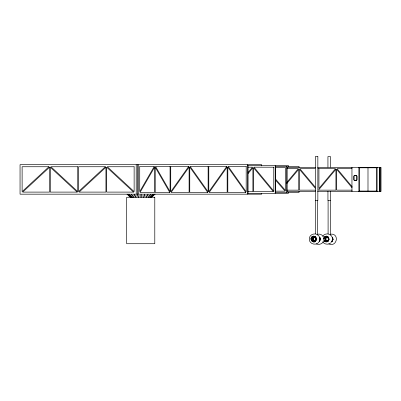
<?xml version="1.0" encoding="UTF-8"?>
<svg xmlns="http://www.w3.org/2000/svg" width="401" height="401" viewBox="0 0 401 401"><rect width="100%" height="100%" fill="white"/><g stroke="black" fill="none" stroke-linecap="round" stroke-linejoin="round"><path stroke-width="0.6" d="M315.562 237.783L315.863 237.382L314.399 236.695C311.662 236.76 311.667 241.342 314.399 241.412L314.429 240.846C316.499 240.78 316.509 237.322 314.429 237.262C312.364 237.312 312.374 240.79 314.429 240.846M314.83 236.695L314.8 237.262L315.402 237.407M328.183 237.783L328.489 237.382L327.026 236.695C324.284 236.76 324.294 241.342 327.026 241.412L327.056 240.846C329.126 240.78 329.136 237.322 327.056 237.262C324.99 237.312 325 240.79 327.056 240.846M327.457 236.695L327.427 237.262L328.028 237.407M328.845 239.041C329.111 241.933 324.805 243.031 323.873 240.179L325.296 241.768C329.191 243.302 330.334 236.234 326.299 236.104L324.434 236.981L323.667 239.041L324.444 237.001L326.269 236.149L328.083 237.001L328.845 239.041A1.614 1.398 -90 0 1 327.427 240.655M319.813 239.227L319.402 240.319M328.79 239.041L328.379 240.134L327.427 240.58M332.334 239.818L332.334 238.635M320.038 239.227L319.913 239.913L320.344 240.129M328.89 239.728L329.015 239.041M332.539 239.913L332.665 239.227L333.111 239.227M332.895 239.913L333.02 239.227M316.304 239.041C315.036 246.515 306.87 237.623 313.677 236.104L315.542 236.981L316.098 237.928M312.715 239.041L312.88 238.139M325.341 239.041L325.507 238.139L325.928 238.354M144.706 194.174L143.658 197.503M315.046 237.407L315.201 236.886M327.672 237.407L327.828 236.886M314.008 241.222L314.183 240.7M313.582 241.222L313.813 240.7M326.203 241.222L326.439 240.7M148.094 194.174L146.069 197.503M319.507 241.292L320.269 239.227L319.527 237.166M326.334 237.001L325.577 239.041L325.737 237.928A3.098 2.682 -90 0 1 326.314 236.981M319.512 240.986C317.722 246.164 308.996 244.655 309.326 239.041C309.011 233.437 317.707 231.928 319.512 237.096M323.562 241.171C322.499 244.149 318.875 245.006 316.158 243.923M322.79 236.279C324.705 232.74 330.825 233.252 332.138 237.096M319.527 241.312L320.309 239.227L319.507 237.186M151.007 194.174L148.139 197.503M319.868 237.567L319.567 237.968L319.913 238.54L320.344 238.324M248.094 172.445L252.445 167.187L248.119 167.187M248.144 173.488L252.896 167.743L252.896 191.668L247.948 191.668M286.775 182.47L298.304 168.691L287.056 168.691M286.825 183.503L298.745 169.262L298.745 190.149L286.88 190.149M313.652 240.319L313.331 240.7L312.88 239.943L313.301 239.728M326.279 240.319L325.958 240.7L325.507 239.943L325.928 239.728M153.237 194.174L149.728 197.503M376.644 167.793L377.1 167.312L377.1 191.538L376.644 191.051L376.644 167.793L359.336 167.793L358.88 167.312L358.88 191.538L359.336 191.051L359.336 167.793M312.9 240.725L313.296 240.319M320.314 237.567L319.923 237.968L319.407 237.593M325.527 240.725L325.923 240.319M154.646 194.174L150.731 197.503M151.072 197.503L155.122 194.174M314.945 240.49L315.397 240.134M327.572 240.49L328.023 240.134M331.933 240.675L332.384 240.319M313.898 237.618L313.151 238.45L313.151 239.633L314.429 240.58A1.614 1.398 -90 0 1 314.103 240.44M326.524 237.618L325.777 238.45L325.777 239.633L327.056 240.58A1.614 1.398 -90 0 1 326.73 240.44M314.399 241.412L315.863 240.725L315.562 240.319M331.296 241.953C333.036 241.081 333.416 238.6 332.153 237.166M315.918 240.319L315.402 240.7L315.632 241.222M328.539 240.319L328.028 240.7L328.259 241.222M332.544 240.51L332.033 240.886L332.249 241.407M331.156 242.645C328.92 244.891 324.369 244.755 322.79 241.813M326.635 236.886L325.958 237.382L326.279 237.783M331.276 241.908C333.01 241.066 333.346 238.61 332.133 237.186M315.908 238.354L316.339 238.139M328.534 238.354L328.96 238.139M332.539 238.54L332.97 238.324M312.449 239.943L312.965 239.728M325.076 239.943L325.592 239.728M315.301 240.465L314.269 240.465M327.026 241.412L327.828 241.222L327.672 240.7M314.269 237.618L315.301 237.618L316.058 238.45M326.895 237.618L327.923 237.618M317.903 234.154C320.219 233.758 322.72 235.021 323.562 237.282M330.529 234.154C339.822 233.126 337.046 247.612 328.785 243.923M247.673 165.523L288.429 165.523L288.429 166.756M275.437 166.395L299.036 166.395L299.036 167.633M287.096 167.312L315.572 167.312M317.667 167.312L380.95 167.312L380.95 191.538L317.667 191.538M275.006 167.703L285.572 167.703L285.572 190.595L275.427 178.916M315.181 168.691L299.843 168.691L315.226 187.072M317.918 168.691L335.487 168.691L318.925 188.485L318.925 168.691M352.028 168.691L337.03 168.691L352.138 186.751M315.637 190.149L299.407 190.149L299.407 169.262L315.296 188.254M352.198 190.149L336.589 190.149L336.589 169.262L352.083 187.778M359.336 191.051L376.644 191.051M275.151 191.157L285.111 191.157L275.357 179.924M287.096 191.538L315.361 191.538M275.437 192.455L299.036 192.455L299.036 191.212M247.673 193.327L288.429 193.327L288.429 192.094M127.017 194.174L128.927 195.979L153.212 195.979M312.284 239.041L313.201 239.041M324.91 239.041L325.828 239.041M328.66 239.041L329.126 239.041M327.056 237.502L328.023 237.953L328.434 239.041M314.429 237.502L315.397 237.953L315.808 239.041M325.076 238.139L325.592 238.354M312.449 238.139L312.965 238.354M328.534 239.728L328.96 239.943M315.908 239.728L316.339 239.943M128.927 195.979L131.067 197.503M314.549 241.723L313.156 240.154M319.306 237.803L320.063 238.635M131.408 197.503L127.498 194.174M132.41 197.503L128.901 194.174M133.999 197.503L131.132 194.174M325.527 237.382L325.923 237.783M312.9 237.382L313.296 237.783M332.193 240.51L332.494 240.886M319.567 240.51L319.868 240.886M313.331 237.382L313.652 237.783M328.183 240.319L328.489 240.725M136.069 197.503L134.044 194.174M319.402 238.139L319.707 238.635M315.918 237.783L316.264 238.354M313.116 240.179L313.687 241.126M326.203 236.886L326.439 237.407M313.582 236.886L313.813 237.407M138.48 197.503L137.433 194.174L137.433 164.676M315.046 240.7L315.201 241.222M327.026 236.695L327.056 237.262M314.399 236.695L314.429 237.262M380.77 167.312L380.77 191.538M379.712 167.312L379.712 191.538M379.411 167.312L379.411 191.538M367.993 167.312L367.993 190.916M351.958 167.312L351.958 191.538M330.489 167.112L330.489 156.555L327.938 156.555L327.938 167.112M330.489 191.322L330.489 200.635L327.938 200.635L327.938 191.322M330.309 200.635L330.309 235.076M328.093 200.635L328.093 233.823M317.682 200.635L317.682 235.076M315.467 200.635L315.467 233.823M287.161 167.312L287.161 191.538M286.705 166.395L286.705 192.455M275.657 166.395L275.657 192.455M275.221 165.523L275.221 193.327M261.703 165.929L261.703 164.676L20.05 164.676L20.05 194.174L261.703 194.174L261.703 193.297M248.074 165.523L248.074 193.327M247.653 164.676L247.653 194.174M141.072 194.174L141.072 197.503M138.26 164.676L138.26 194.174M136.205 164.676L136.205 194.174M314.103 237.648A1.614 1.398 -90 0 1 316.008 238.234M315.497 240.44A1.614 1.398 -90 0 1 315.161 240.6M327.066 237.482A1.614 1.398 -90 0 1 327.787 237.482M316.219 239.041C314.991 246.384 306.94 237.643 313.647 236.149L315.457 237.001L316.219 239.041M326.81 240.7L326.635 241.222L327.457 241.412L327.427 240.846L326.81 240.7M154.29 166.37L139.723 191.613L139.723 166.37L154.29 166.37M154.575 167.237L140.009 192.48L154.575 192.48L154.575 167.237M315.953 240.109C315.276 242.249 312.088 242.249 311.412 240.109A2.722 2.356 -90 0 1 311.943 237.096L313.687 236.289L315.422 237.096A2.722 2.356 -90 0 1 315.953 240.109M328.579 240.109C327.903 242.249 324.715 242.249 324.038 240.109A2.722 2.356 -90 0 1 324.569 237.096L326.314 236.289L328.048 237.096A2.722 2.356 -90 0 1 328.579 240.109M188.741 166.37L170.731 191.803L170.731 166.37L188.741 166.37M189.102 167.047L171.092 192.48L189.102 192.48L189.102 167.047M226.796 166.37L208.786 191.803L208.786 166.37L226.796 166.37M227.156 167.047L209.147 192.48L227.156 192.48L227.156 167.047M335.928 169.262L318.444 190.149L335.928 190.149L335.928 169.262M48.962 166.746L22.12 191.608L22.12 166.746L48.962 166.746M49.559 167.232L22.702 192.104L49.559 192.104L49.559 167.232M105.348 166.746L78.506 191.608L78.506 166.746L105.348 166.746M105.944 167.232L79.087 192.104L105.944 192.104L105.944 167.232M317.853 156.555L315.301 156.555L315.301 200.635L317.853 200.635L317.853 156.555M170.074 166.37L155.508 166.37L170.074 191.613L170.074 166.37M208.129 166.37L190.119 166.37L208.129 191.803L208.129 166.37M246.184 166.37L228.174 166.37L246.184 191.803L246.184 166.37M77.749 166.746L50.902 166.746L77.749 191.608L77.749 166.746M134.129 166.746L107.288 166.746L134.129 191.608L134.129 166.746M273.778 167.187L253.998 167.187L273.778 191.092L273.778 167.187M356.178 175.523L354.664 175.523A0.822 0.822 0 0 0 353.842 176.345L353.842 179.598A0.822 0.822 0 0 0 354.664 180.415L356.178 180.42A0.822 0.822 0 0 0 356.995 179.598L356.995 176.345A0.822 0.822 0 0 0 356.178 175.523M356.168 175.688L354.669 175.688A0.662 0.662 0 0 0 354.008 176.35L354.008 179.593A0.662 0.662 0 0 0 354.669 180.255L356.168 180.255A0.662 0.662 0 0 0 356.83 179.593L356.83 176.35A0.662 0.662 0 0 0 356.168 175.688M273.347 191.668L253.547 191.668L253.547 167.743L273.347 191.668M77.167 192.104L50.31 192.104L50.31 167.232L77.167 192.104M133.548 192.104L106.696 192.104L106.696 167.232L133.548 192.104M169.793 192.48L155.227 192.48L155.227 167.237L169.793 192.48M207.768 192.48L189.758 192.48L189.758 167.047L207.768 192.48M245.823 192.48L227.813 192.48L227.813 167.047L245.823 192.48M154.791 197.277L126.686 197.277L126.686 243.718L154.791 243.718L154.791 197.277"/></g></svg>
